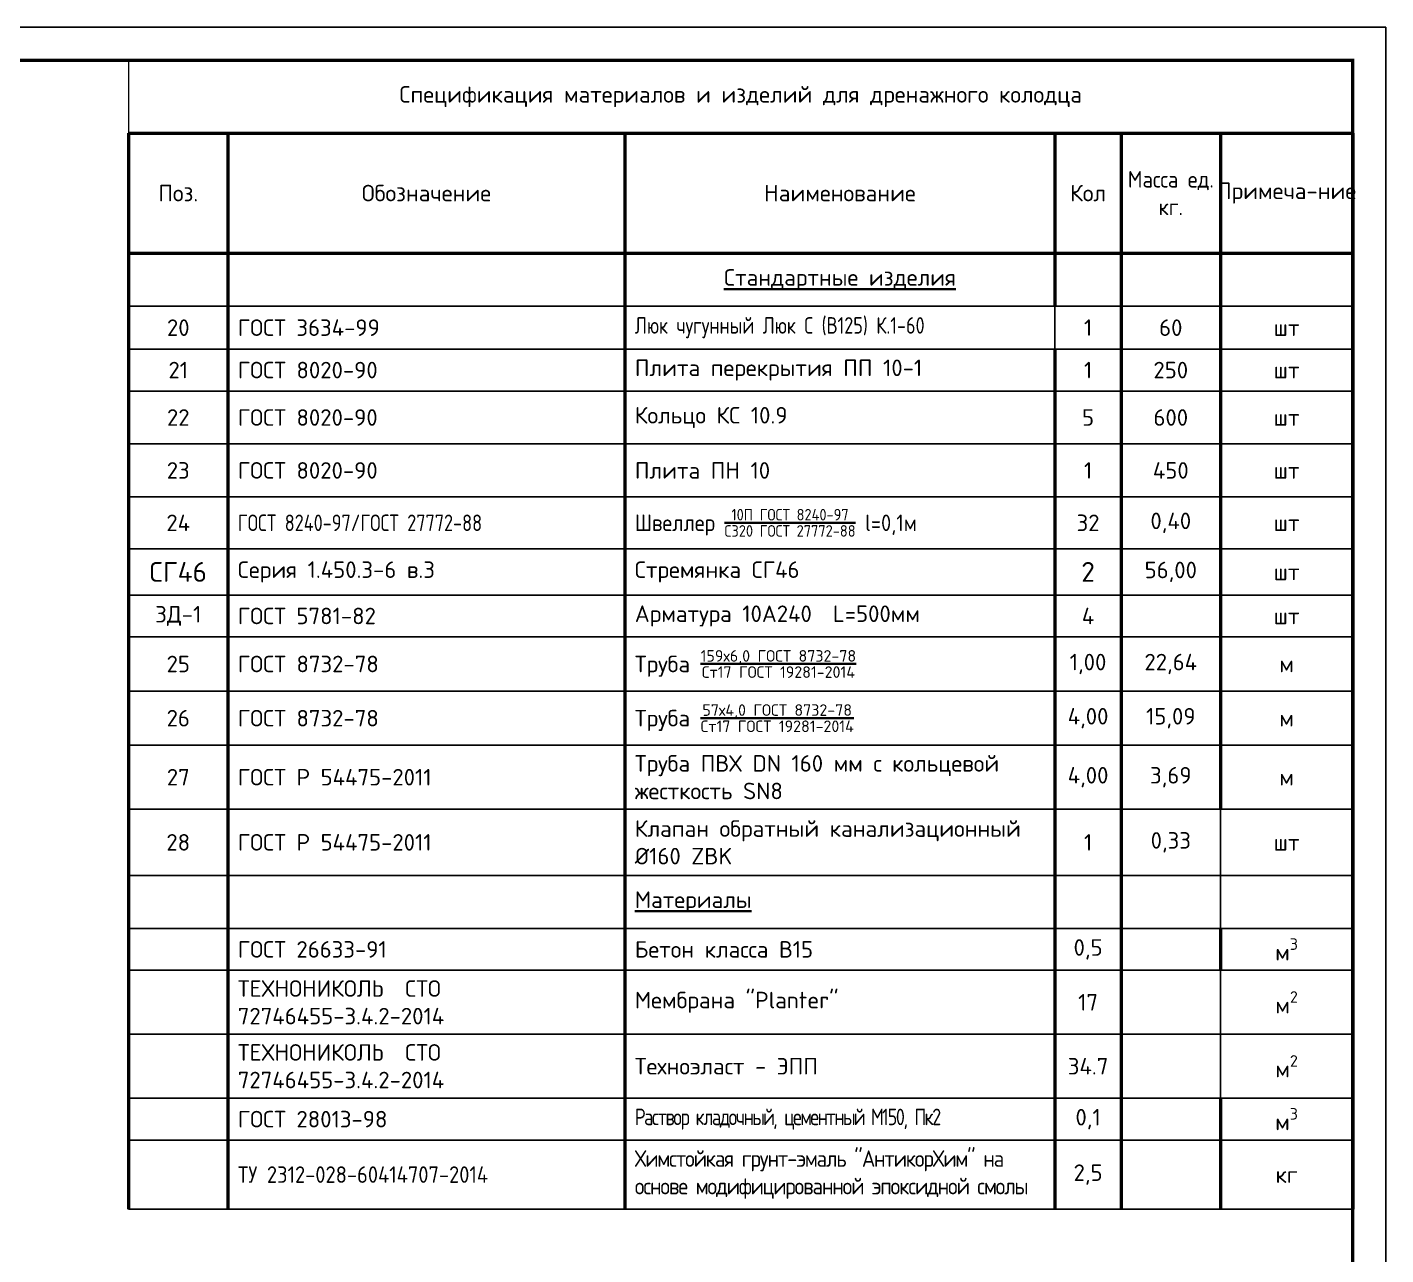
# Model space of a CAD drawing. Header units: millimetres. Extents: x 1601 to 15402, y -324 to 12625.
# Drawn here: x 10903.9 to 11109.2, y 552.7 to 738.2 of the extents above; entities that cross this region are included whole.
import ezdxf

# ---------------------------------------------------------------- set-up
doc = ezdxf.new("R2010")
doc.units = ezdxf.units.MM
doc.layers.add('таблица', color=250, linetype='Continuous', lineweight=35)
doc.styles.add('-ISOCPEUR-', font='isocpeur.TTF')

# ---------------------------------------------------------------- blocks, each defined once
blk = doc.blocks.new('*T793')
at = {"layer": 'Defpoints', "color": 8, "linetype": 'ByBlock', "lineweight": 0, "transparency": 16777216}
for p, q in [((0, 0), (185, 0)), ((0, 0), (0, -11)), ((185, 0), (185, -11))]:
    blk.add_line(p, q, dxfattribs=at)
at = {"layer": 'таблица', "color": 0, "lineweight": 50, "transparency": 16777216}
for p, q in [((0, -11), (185, -11)), ((0, -11), (0, -173.65)), ((15, -11), (15, -123.23)), ((75, -11), (75, -37.17)), ((140, -11), (140, -37.17)), ((150, -11), (150, -43.67)), ((165, -11), (165, -37.17)), ((185, -11), (185, -37.17)), ((0, -29.17), (185, -29.17)), ((140, -43.67), (140, -87.17)), ((150, -50), (150, -87.17)), ((165, -87.17), (165, -113.21)), ((185, -87.17), (185, -173.65)), ((15, -131.23), (15, -173.65)), ((165, -131.23), (165, -137.56)), ((165, -156.9), (165, -173.65))]:
    blk.add_line(p, q, dxfattribs=at)
at = {"layer": 'таблица', "color": 0, "lineweight": 25, "transparency": 16777216}
for p, q in [((0, -37.17), (15, -37.17)), ((140, -37.17), (150, -37.17)), ((0, -43.67), (15, -43.67)), ((140, -43.67), (150, -43.67)), ((0, -50), (15, -50)), ((140, -50), (150, -50)), ((0, -58), (15, -58)), ((140, -58), (150, -58)), ((0, -66), (15, -66)), ((140, -66), (150, -66)), ((0, -73.84), (15, -73.84)), ((140, -73.84), (150, -73.84)), ((0, -80.84), (15, -80.84)), ((140, -80.84), (150, -80.84)), ((0, -87.17), (15, -87.17)), ((140, -87.17), (150, -87.17)), ((0, -95.35), (15, -95.35)), ((165, -95.35), (185, -95.35)), ((0, -103.54), (15, -103.54)), ((165, -103.54), (185, -103.54)), ((0, -113.21), (15, -113.21)), ((165, -113.21), (185, -113.21)), ((0, -123.23), (15, -123.23)), ((165, -123.23), (185, -123.23)), ((0, -131.23), (15, -131.23)), ((165, -131.23), (185, -131.23)), ((0, -137.56), (15, -137.56)), ((165, -137.56), (185, -137.56)), ((0, -147.23), (15, -147.23)), ((165, -147.23), (185, -147.23)), ((0, -156.9), (15, -156.9)), ((165, -156.9), (185, -156.9)), ((0, -163.23), (15, -163.23)), ((165, -163.23), (185, -163.23)), ((0, -173.65), (15, -173.65)), ((165, -173.65), (185, -173.65))]:
    blk.add_line(p, q, dxfattribs=at)
at = {"layer": 'таблица', "color": 0, "linetype": 'ByBlock', "lineweight": 25, "transparency": 16777216}
for p, q in [((15, -37.17), (140, -37.17)), ((150, -37.17), (185, -37.17)), ((15, -43.67), (140, -43.67)), ((150, -43.67), (185, -43.67)), ((15, -50), (140, -50)), ((150, -50), (185, -50)), ((15, -58), (140, -58)), ((150, -58), (185, -58)), ((15, -66), (140, -66)), ((150, -66), (185, -66)), ((15, -73.84), (140, -73.84)), ((150, -73.84), (185, -73.84)), ((15, -80.84), (140, -80.84)), ((150, -80.84), (185, -80.84)), ((15, -87.17), (140, -87.17)), ((150, -87.17), (165, -87.17)), ((15, -95.35), (165, -95.35)), ((15, -103.54), (165, -103.54)), ((15, -113.21), (165, -113.21)), ((15, -123.23), (165, -123.23)), ((15, -131.23), (165, -131.23)), ((15, -137.56), (165, -137.56)), ((15, -147.23), (165, -147.23)), ((15, -156.9), (165, -156.9)), ((15, -163.23), (165, -163.23)), ((15, -173.65), (165, -173.65))]:
    blk.add_line(p, q, dxfattribs=at)
at = {"layer": 'таблица', "color": 0, "linetype": 'ByBlock', "lineweight": 50, "transparency": 16777216}
for p, q in [((75, -37.17), (75, -173.65)), ((165, -37.17), (165, -87.17)), ((185, -37.17), (185, -87.17)), ((150, -43.67), (150, -50)), ((140, -87.17), (140, -173.65)), ((150, -87.17), (150, -173.65)), ((15, -123.23), (15, -131.23))]:
    blk.add_line(p, q, dxfattribs=at)
at = {"layer": 'таблица', "color": 0, "linetype": 'ByBlock', "lineweight": -2, "transparency": 16777216}
for p, q in [((140, -37.17), (140, -43.67)), ((165, -87.17), (185, -87.17)), ((165, -113.21), (165, -131.23)), ((165, -137.56), (165, -156.9))]:
    blk.add_line(p, q, dxfattribs=at)
at = {"layer": 'таблица', "color": 0, "transparency": 16777216, "style": '-ISOCPEUR-'}
for s, insert, char_height, width, attachment_point in [('Спецификация материалов и изделий для дренажного колодца', (92.5, -5.5), 2.5, 182, 5), ('{\\W0.8;Люк чугунный \\C7;Люк С (В125) К.1-60}', (76.5, -40.42), 2.5, 62, 4), ('20', (7.5, -40.42), 2.5, 13, 5), ('ГОСТ 3634-99', (16.5, -40.42), 2.5, 57, 4), ('1', (145, -40.42), 2.5, 10, 5), ('60', (157.5, -40.42), 2.5, 12, 5), ('шт', (175, -40.42), 2.5, 17, 5), ('21', (7.5, -46.83), 2.5, 13, 5), ('ГОСТ 8020-90', (16.5, -46.83), 2.5, 57, 4), ('Плита перекрытия ПП 10-1', (76.5, -46.83), 2.5, 62, 4), ('1', (145, -46.83), 2.5, 10, 5), ('250', (157.5, -46.83), 2.5, 12, 5), ('шт', (175, -46.83), 2.5, 17, 5), ('22', (7.5, -54), 2.5, 13, 5), ('ГОСТ 8020-90', (16.5, -54), 2.5, 57, 4), ('Кольцо КС 10.9', (76.5, -54), 2.5, 62, 4), ('5', (145, -54), 2.5, 10, 5), ('600', (157.5, -54), 2.5, 12, 5), ('шт', (175, -54), 2.5, 17, 5), ('23', (7.5, -62), 2.5, 13, 5), ('ГОСТ 8020-90', (16.5, -62), 2.5, 57, 4), ('Плита ПН 10', (76.5, -62), 2.5, 62, 4), ('1', (145, -62), 2.5, 10, 5), ('450', (157.5, -62), 2.5, 12, 5), ('шт', (175, -62), 2.5, 17, 5), ('24', (7.5, -69.92), 2.5, 13, 5), ('{\\W0.8;ГОСТ 8240-97/ГОСТ 27772-88}', (16.5, -69.92), 2.5, 57, 4), ('\\A1;{\\W0.9;Швеллер \\H0.7x;\\S10П ГОСТ 8240-97/С320 ГОСТ 27772-88;\\H1.42857x; l=0,1м}', (76.5, -69.92), 2.5, 62, 4), ('32', (145, -69.92), 2.5, 10, 5), ('0,40', (157.5, -69.92), 2.5, 12, 5), ('шт', (175, -69.92), 2.5, 17, 5), ('СГ46', (7.5, -77.34), 3, 13, 5), ('Серия 1.450.3-6 в.3', (16.5, -77.34), 2.5, 57, 4), ('Стремянка СГ46', (76.5, -77.34), 2.5, 62, 4), ('2', (145, -77.34), 3, 10, 5), ('56,00', (157.5, -77.34), 2.5, 12, 5), ('шт', (175, -77.34), 2.5, 17, 5), ('ЗД-1', (7.5, -84), 2.5, 13, 5), ('ГОСТ 5781-82', (16.5, -84), 2.5, 57, 4), ('Арматура 10А240  L=500мм', (76.5, -84), 2.5, 62, 4), ('4', (145, -84), 2.5, 10, 5), ('шт', (175, -84), 2.5, 17, 5), ('25', (7.5, -91.26), 2.5, 13, 5), ('ГОСТ 8732-78', (16.5, -91.26), 2.5, 57, 4), ('\\A1;Труба {\\H0.7x;\\S159х6,0 ГОСТ 8732-78/Ст17 ГОСТ 19281-2014;} ', (76.5, -91.26), 2.5, 62, 4), ('1,00', (145, -91.26), 2.5, 7, 5), ('22,64', (157.5, -91.26), 2.5, 12, 5), ('м', (175, -91.26), 2.5, 16, 5), ('26', (7.5, -99.45), 2.5, 13, 5), ('ГОСТ 8732-78', (16.5, -99.45), 2.5, 57, 4), ('\\A1;Труба {\\H0.7x;\\S57х4,0 ГОСТ 8732-78/Ст17 ГОСТ 19281-2014;} ', (76.5, -99.45), 2.5, 62, 4), ('4,00', (145, -99.45), 2.5, 7, 5), ('15,09', (157.5, -99.45), 2.5, 12, 5), ('м', (175, -99.45), 2.5, 16, 5), ('Труба ПВХ DN 160 мм с кольцевой жесткость SN8', (76.5, -108.37), 2.5, 62, 4), ('27', (7.5, -108.37), 2.5, 13, 5), ('ГОСТ Р 54475-2011', (16.5, -108.37), 2.5, 57, 4), ('4,00', (145, -108.37), 2.5, 7, 5), ('3,69', (157.5, -108.37), 2.5, 12, 5), ('м', (175, -108.37), 2.5, 16, 5), ('Клапан обратный канализационный %%C160 ZBK', (76.5, -118.22), 2.5, 62, 4), ('28', (7.5, -118.22), 2.5, 13, 5), ('ГОСТ Р 54475-2011', (16.5, -118.22), 2.5, 57, 4), ('1', (145, -118.22), 2.5, 7, 5), ('0,33', (157.5, -118.22), 2.5, 12, 5), ('шт', (175, -118.22), 2.5, 20, 5), ('{\\LМатериалы}', (76.5, -127.23), 2.5, 62, 4), ('ГОСТ 26633-91', (16.5, -134.4), 2.5, 57, 4), ('Бетон класса В15', (76.5, -134.4), 2.5, 62, 4), ('0,5', (145, -134.4), 2.5, 7, 5), ('ТЕХНОНИКОЛЬ  СТО 72746455-3.4.2-2014 ', (16.5, -142.4), 2.5, 57, 4), ('Мембрана "Planter"', (76.5, -142.4), 2.5, 62, 4), ('17', (145, -142.4), 2.5, 7, 5), ('ТЕХНОНИКОЛЬ  СТО 72746455-3.4.2-2014 ', (16.5, -152.06), 2.5, 57, 4), ('Техноэласт - ЭПП', (76.5, -152.06), 2.5, 62, 4), ('34.7', (145, -152.06), 2.5, 7, 5), ('ГОСТ 28013-98', (16.5, -160.06), 2.5, 57, 4), ('{\\W0.8;\\T0.85;Раствор кладочный, цементный М150, Пк2}', (76.5, -160.06), 2.5, 62, 4), ('0,1', (145, -160.06), 2.5, 7, 5), ('{\\W0.9;\\T0.9;Химстойкая грунт-эмаль "АнтикорХим" на основе модифицированной эпоксидной смолы}', (76.5, -168.44), 2.5, 62, 4), ('{\\W0.9;ТУ 2312-028-60414707-2014}', (16.5, -168.44), 2.5, 57, 4), ('2,5', (145, -168.44), 2.5, 7, 5)]:
    blk.add_mtext(s, dxfattribs=dict(at, insert=insert, char_height=char_height, width=width, attachment_point=attachment_point))
at = {"layer": 'таблица', "color": 7, "transparency": 16777216, "char_height": 2.5, "attachment_point": 5, "style": '-ISOCPEUR-'}
for s, insert, width in [('{\\W0.9;Масса ед. кг.}', (157.5, -20.08), 13), ('Примеча-ние', (175, -20.08), 17), ('Поз.', (7.5, -20.08), 12), ('Обозначение', (45, -20.08), 57), ('Наименование', (107.5, -20.08), 62), ('Кол', (145, -20.08), 8), ('{\\LСтандартные изделия}', (107.5, -33.17), 65), ('\\A1;м{\\H0.7x;\\S3^ ;}', (175, -134.4), 20), ('\\A1;м{\\H0.7x;\\S2^ ;}', (175, -142.4), 20), ('\\A1;м{\\H0.7x;\\S2^ ;}', (175, -152.06), 20), ('\\A1;м{\\H0.7x;\\S3^ ;}', (175, -160.06), 20), ('кг', (175, -168.44), 20)]:
    blk.add_mtext(s, dxfattribs=dict(at, insert=insert, width=width))

msp = doc.modelspace()

# ---------------------------------------------------------------- linework, layer by layer
msp.add_lwpolyline([(10515.2243, 738.2356), (11109.2243, 738.2356), (11109.2243, 318.2356), (10515.2243, 318.2356)], close=True)
at = {"const_width": 0.5}
msp.add_lwpolyline([(10535.2243, 733.2356), (11104.2243, 733.2356), (11104.2243, 323.2356), (10535.2243, 323.2356)], close=True, dxfattribs=at)

# ---------------------------------------------------------------- block references
msp.add_blockref('*T793', (10919.2243, 733.2356))

doc.saveas('drawing.dxf')
